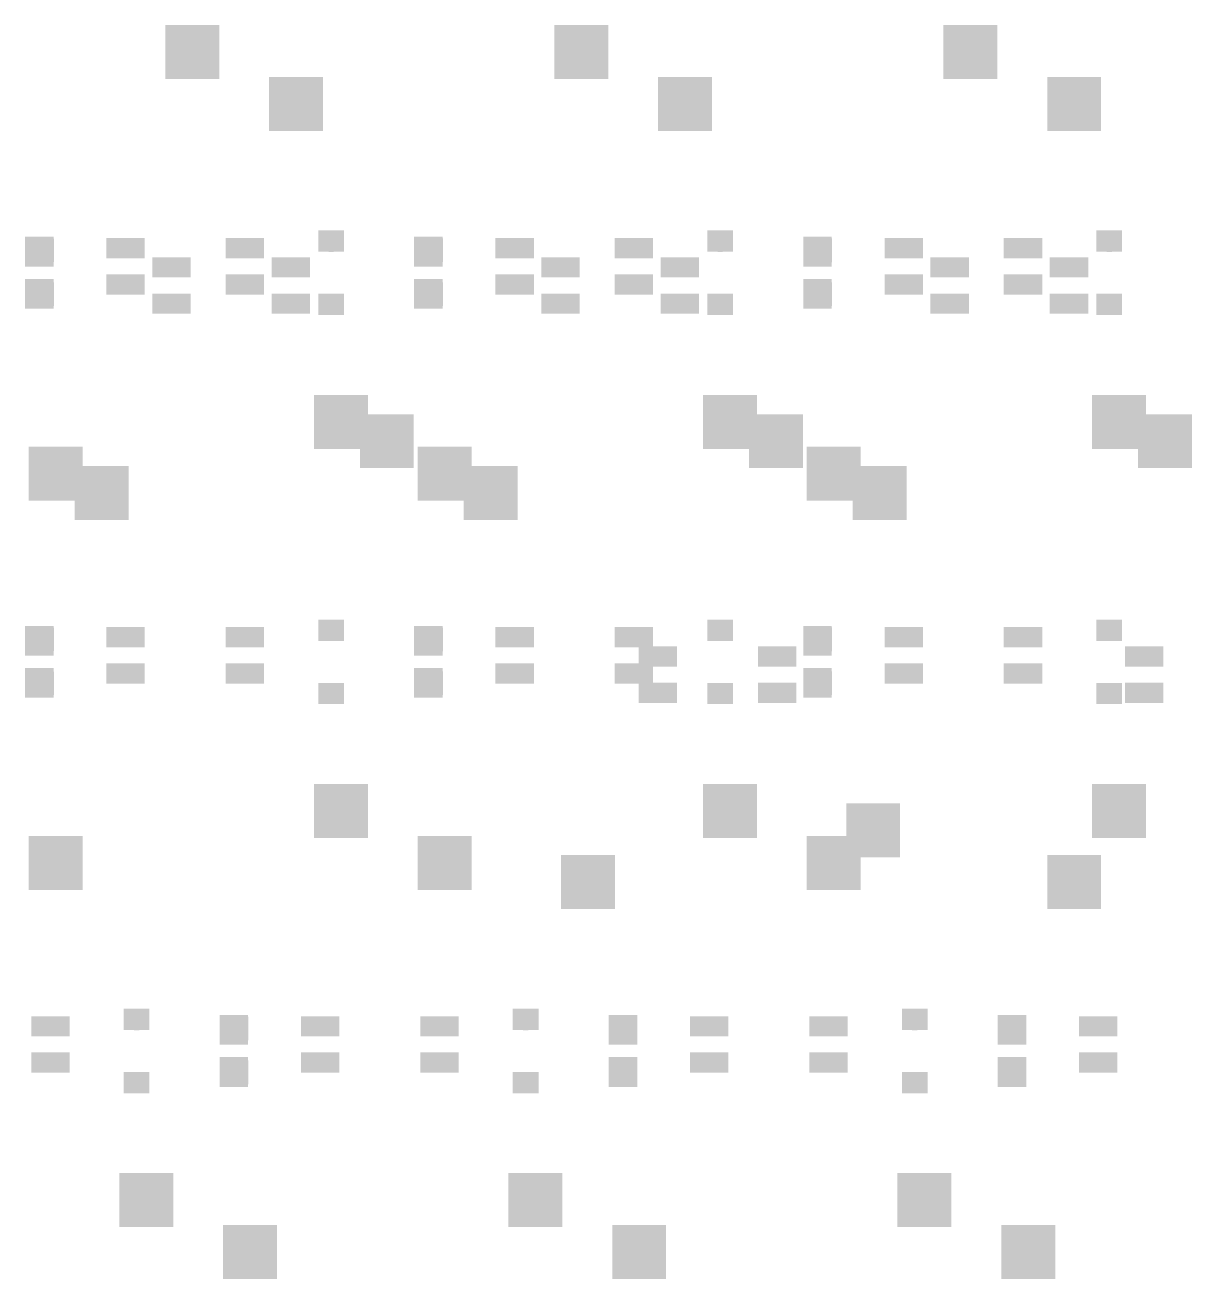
# Model space of a CAD drawing. Extents: x -401 to 1070, y -422 to 1263.
# Drawn here: x 577.6 to 634.8, y -363 to -301.6 of the extents above; entities that cross this region are included whole.
import ezdxf

# ---------------------------------------------------------------- set-up
doc = ezdxf.new("R2010")
doc.units = 0
doc.header["$MEASUREMENT"] = 0
for name, color, linetype, true_color in [('BottomLayer', 5, 'Continuous', 0x0000ff), ('BottomPasteMaskLayer', 7, 'Continuous', 0x800000), ('BottomSolderMaskLayer', 7, 'Continuous', 0xaa00ff), ('Document', 7, 'Continuous', 0xffffff)]:
    doc.layers.add(name, color=color, linetype=linetype, true_color=true_color)

msp = doc.modelspace()

# ---------------------------------------------------------------- hatches: boundary and pattern name
at = {"layer": 'BottomLayer'}
for points in [[(584.548, -301.659), (587.088, -301.659), (587.088, -304.199), (584.548, -304.199)], [(603.598, -301.659), (606.138, -301.659), (606.138, -304.199), (603.598, -304.199)], [(622.648, -301.659), (625.188, -301.659), (625.188, -304.199), (622.648, -304.199)], [(589.628, -304.199), (592.168, -304.199), (592.168, -306.739), (589.628, -306.739)], [(608.678, -304.199), (611.218, -304.199), (611.218, -306.739), (608.678, -306.739)], [(627.729, -304.199), (630.269, -304.199), (630.269, -306.739), (627.729, -306.739)], [(592.016, -311.685), (592.016, -312.685), (593.216, -312.685), (593.216, -311.685)], [(611.066, -311.685), (611.066, -312.685), (612.266, -312.685), (612.266, -311.685)], [(630.116, -311.685), (630.116, -312.685), (631.316, -312.685), (631.316, -311.685)], [(577.653, -313.41), (579.003, -313.41), (579.003, -312), (577.653, -312)], [(581.662, -312.084), (583.44, -312.084), (583.44, -312.973), (581.662, -312.973)], [(587.504, -312.084), (589.282, -312.084), (589.282, -312.973), (587.504, -312.973)], [(596.703, -313.41), (598.053, -313.41), (598.053, -312), (596.703, -312)], [(600.712, -312.084), (602.49, -312.084), (602.49, -312.973), (600.712, -312.973)], [(606.554, -312.084), (608.332, -312.084), (608.332, -312.973), (606.554, -312.973)], [(615.754, -313.41), (617.104, -313.41), (617.104, -312), (615.754, -312)], [(619.762, -312.084), (621.54, -312.084), (621.54, -312.973), (619.762, -312.973)], [(625.604, -312.084), (627.382, -312.084), (627.382, -312.973), (625.604, -312.973)], [(583.913, -313.026), (585.691, -313.026), (585.691, -313.915), (583.913, -313.915)], [(589.755, -313.026), (591.533, -313.026), (591.533, -313.915), (589.755, -313.915)], [(602.963, -313.026), (604.741, -313.026), (604.741, -313.915), (602.963, -313.915)], [(608.805, -313.026), (610.583, -313.026), (610.583, -313.915), (608.805, -313.915)], [(622.014, -313.026), (623.792, -313.026), (623.792, -313.915), (622.014, -313.915)], [(627.856, -313.026), (629.634, -313.026), (629.634, -313.915), (627.856, -313.915)], [(577.653, -314.06), (579.003, -314.06), (579.003, -315.47), (577.653, -315.47)], [(581.662, -313.862), (583.44, -313.862), (583.44, -314.751), (581.662, -314.751)], [(587.504, -313.862), (589.282, -313.862), (589.282, -314.751), (587.504, -314.751)], [(596.703, -314.06), (598.053, -314.06), (598.053, -315.47), (596.703, -315.47)], [(600.712, -313.862), (602.49, -313.862), (602.49, -314.751), (600.712, -314.751)], [(606.554, -313.862), (608.332, -313.862), (608.332, -314.751), (606.554, -314.751)], [(615.754, -314.06), (617.104, -314.06), (617.104, -315.47), (615.754, -315.47)], [(619.762, -313.862), (621.54, -313.862), (621.54, -314.751), (619.762, -314.751)], [(625.604, -313.862), (627.382, -313.862), (627.382, -314.751), (625.604, -314.751)], [(583.913, -314.804), (585.691, -314.804), (585.691, -315.693), (583.913, -315.693)], [(589.755, -314.804), (591.533, -314.804), (591.533, -315.693), (589.755, -315.693)], [(592.016, -314.785), (592.016, -315.785), (593.216, -315.785), (593.216, -314.785)], [(602.963, -314.804), (604.741, -314.804), (604.741, -315.693), (602.963, -315.693)], [(608.805, -314.804), (610.583, -314.804), (610.583, -315.693), (608.805, -315.693)], [(611.066, -314.785), (611.066, -315.785), (612.266, -315.785), (612.266, -314.785)], [(622.014, -314.804), (623.792, -314.804), (623.792, -315.693), (622.014, -315.693)], [(627.856, -314.804), (629.634, -314.804), (629.634, -315.693), (627.856, -315.693)], [(630.116, -314.785), (630.116, -315.785), (631.316, -315.785), (631.316, -314.785)], [(591.822, -319.767), (594.362, -319.767), (594.362, -322.307), (591.822, -322.307)], [(610.872, -319.767), (613.412, -319.767), (613.412, -322.307), (610.872, -322.307)], [(629.922, -319.767), (632.462, -319.767), (632.462, -322.307), (629.922, -322.307)], [(594.073, -320.709), (596.613, -320.709), (596.613, -323.249), (594.073, -323.249)], [(613.123, -320.709), (615.663, -320.709), (615.663, -323.249), (613.123, -323.249)], [(632.174, -320.709), (634.714, -320.709), (634.714, -323.249), (632.174, -323.249)], [(577.852, -322.307), (580.392, -322.307), (580.392, -324.847), (577.852, -324.847)], [(596.902, -322.307), (599.442, -322.307), (599.442, -324.847), (596.902, -324.847)], [(615.952, -322.307), (618.492, -322.307), (618.492, -324.847), (615.952, -324.847)], [(580.103, -323.249), (582.643, -323.249), (582.643, -325.789), (580.103, -325.789)], [(599.153, -323.249), (601.693, -323.249), (601.693, -325.789), (599.153, -325.789)], [(618.204, -323.249), (620.744, -323.249), (620.744, -325.789), (618.204, -325.789)], [(592.016, -330.735), (592.016, -331.735), (593.216, -331.735), (593.216, -330.735)], [(611.066, -330.735), (611.066, -331.735), (612.266, -331.735), (612.266, -330.735)], [(630.116, -330.735), (630.116, -331.735), (631.316, -331.735), (631.316, -330.735)], [(577.653, -332.46), (579.003, -332.46), (579.003, -331.05), (577.653, -331.05)], [(581.662, -331.134), (583.44, -331.134), (583.44, -332.023), (581.662, -332.023)], [(587.504, -331.134), (589.282, -331.134), (589.282, -332.023), (587.504, -332.023)], [(596.703, -332.46), (598.053, -332.46), (598.053, -331.05), (596.703, -331.05)], [(600.712, -331.134), (602.49, -331.134), (602.49, -332.023), (600.712, -332.023)], [(606.554, -331.134), (608.332, -331.134), (608.332, -332.023), (606.554, -332.023)], [(615.754, -332.46), (617.104, -332.46), (617.104, -331.05), (615.754, -331.05)], [(619.762, -331.134), (621.54, -331.134), (621.54, -332.023), (619.762, -332.023)], [(625.604, -331.134), (627.382, -331.134), (627.382, -332.023), (625.604, -332.023)], [(607.726, -332.076), (609.504, -332.076), (609.504, -332.965), (607.726, -332.965)], [(613.568, -332.076), (615.346, -332.076), (615.346, -332.965), (613.568, -332.965)], [(631.539, -332.076), (633.317, -332.076), (633.317, -332.965), (631.539, -332.965)], [(577.653, -333.11), (579.003, -333.11), (579.003, -334.52), (577.653, -334.52)], [(581.662, -332.912), (583.44, -332.912), (583.44, -333.801), (581.662, -333.801)], [(587.504, -332.912), (589.282, -332.912), (589.282, -333.801), (587.504, -333.801)], [(596.703, -333.11), (598.053, -333.11), (598.053, -334.52), (596.703, -334.52)], [(600.712, -332.912), (602.49, -332.912), (602.49, -333.801), (600.712, -333.801)], [(606.554, -332.912), (608.332, -332.912), (608.332, -333.801), (606.554, -333.801)], [(615.754, -333.11), (617.104, -333.11), (617.104, -334.52), (615.754, -334.52)], [(619.762, -332.912), (621.54, -332.912), (621.54, -333.801), (619.762, -333.801)], [(625.604, -332.912), (627.382, -332.912), (627.382, -333.801), (625.604, -333.801)], [(592.016, -333.835), (592.016, -334.835), (593.216, -334.835), (593.216, -333.835)], [(607.726, -333.854), (609.504, -333.854), (609.504, -334.743), (607.726, -334.743)], [(611.066, -333.835), (611.066, -334.835), (612.266, -334.835), (612.266, -333.835)], [(613.568, -333.854), (615.346, -333.854), (615.346, -334.743), (613.568, -334.743)], [(630.116, -333.835), (630.116, -334.835), (631.316, -334.835), (631.316, -333.835)], [(631.539, -333.854), (633.317, -333.854), (633.317, -334.743), (631.539, -334.743)], [(591.822, -338.818), (594.362, -338.818), (594.362, -341.358), (591.822, -341.358)], [(610.872, -338.818), (613.412, -338.818), (613.412, -341.358), (610.872, -341.358)], [(629.922, -338.818), (632.462, -338.818), (632.462, -341.358), (629.922, -341.358)], [(617.886, -339.76), (620.426, -339.76), (620.426, -342.3), (617.886, -342.3)], [(577.852, -341.358), (580.392, -341.358), (580.392, -343.898), (577.852, -343.898)], [(596.902, -341.358), (599.442, -341.358), (599.442, -343.898), (596.902, -343.898)], [(615.952, -341.358), (618.492, -341.358), (618.492, -343.898), (615.952, -343.898)], [(603.916, -342.3), (606.456, -342.3), (606.456, -344.84), (603.916, -344.84)], [(627.729, -342.3), (630.269, -342.3), (630.269, -344.84), (627.729, -344.84)], [(582.49, -349.786), (582.49, -350.786), (583.69, -350.786), (583.69, -349.786)], [(601.541, -349.786), (601.541, -350.786), (602.741, -350.786), (602.741, -349.786)], [(620.591, -349.786), (620.591, -350.786), (621.791, -350.786), (621.791, -349.786)], [(577.978, -350.185), (579.756, -350.185), (579.756, -351.074), (577.978, -351.074)], [(587.178, -351.511), (588.528, -351.511), (588.528, -350.101), (587.178, -350.101)], [(591.187, -350.185), (592.965, -350.185), (592.965, -351.074), (591.187, -351.074)], [(597.029, -350.185), (598.807, -350.185), (598.807, -351.074), (597.029, -351.074)], [(606.228, -351.511), (607.578, -351.511), (607.578, -350.101), (606.228, -350.101)], [(610.237, -350.185), (612.015, -350.185), (612.015, -351.074), (610.237, -351.074)], [(616.079, -350.185), (617.857, -350.185), (617.857, -351.074), (616.079, -351.074)], [(625.279, -351.511), (626.629, -351.511), (626.629, -350.101), (625.279, -350.101)], [(629.288, -350.185), (631.066, -350.185), (631.066, -351.074), (629.288, -351.074)], [(577.978, -351.963), (579.756, -351.963), (579.756, -352.852), (577.978, -352.852)], [(587.178, -352.161), (588.528, -352.161), (588.528, -353.571), (587.178, -353.571)], [(591.187, -351.963), (592.965, -351.963), (592.965, -352.852), (591.187, -352.852)], [(597.029, -351.963), (598.807, -351.963), (598.807, -352.852), (597.029, -352.852)], [(606.228, -352.161), (607.578, -352.161), (607.578, -353.571), (606.228, -353.571)], [(610.237, -351.963), (612.015, -351.963), (612.015, -352.852), (610.237, -352.852)], [(616.079, -351.963), (617.857, -351.963), (617.857, -352.852), (616.079, -352.852)], [(625.279, -352.161), (626.629, -352.161), (626.629, -353.571), (625.279, -353.571)], [(629.288, -351.963), (631.066, -351.963), (631.066, -352.852), (629.288, -352.852)], [(582.49, -352.886), (582.49, -353.886), (583.69, -353.886), (583.69, -352.886)], [(601.541, -352.886), (601.541, -353.886), (602.741, -353.886), (602.741, -352.886)], [(620.591, -352.886), (620.591, -353.886), (621.791, -353.886), (621.791, -352.886)], [(582.296, -357.868), (584.836, -357.868), (584.836, -360.408), (582.296, -360.408)], [(601.347, -357.868), (603.887, -357.868), (603.887, -360.408), (601.347, -360.408)], [(620.397, -357.868), (622.937, -357.868), (622.937, -360.408), (620.397, -360.408)], [(587.377, -360.408), (589.917, -360.408), (589.917, -362.948), (587.377, -362.948)], [(606.427, -360.408), (608.967, -360.408), (608.967, -362.948), (606.427, -362.948)], [(625.478, -360.408), (628.018, -360.408), (628.018, -362.948), (625.478, -362.948)]]:
    msp.add_hatch(color=256, dxfattribs=at).paths.add_polyline_path(points)
at = {"layer": 'BottomPasteMaskLayer'}
for points in [[(584.548, -301.659), (587.088, -301.659), (587.088, -304.199), (584.548, -304.199)], [(603.598, -301.659), (606.138, -301.659), (606.138, -304.199), (603.598, -304.199)], [(622.648, -301.659), (625.188, -301.659), (625.188, -304.199), (622.648, -304.199)], [(589.628, -304.199), (592.168, -304.199), (592.168, -306.739), (589.628, -306.739)], [(608.678, -304.199), (611.218, -304.199), (611.218, -306.739), (608.678, -306.739)], [(627.729, -304.199), (630.269, -304.199), (630.269, -306.739), (627.729, -306.739)], [(592.016, -311.685), (592.016, -312.685), (593.216, -312.685), (593.216, -311.685)], [(611.066, -311.685), (611.066, -312.685), (612.266, -312.685), (612.266, -311.685)], [(630.116, -311.685), (630.116, -312.685), (631.316, -312.685), (631.316, -311.685)], [(577.708, -313.26), (578.128, -313.26), (578.128, -312.815), (578.578, -312.815), (578.578, -313.255), (578.988, -313.26), (579.038, -313.21), (579.038, -312.06), (578.988, -312.01), (577.708, -312.01), (577.658, -312.06), (577.658, -313.21)], [(581.662, -312.084), (583.44, -312.084), (583.44, -312.973), (581.662, -312.973)], [(587.504, -312.084), (589.282, -312.084), (589.282, -312.973), (587.504, -312.973)], [(596.758, -313.26), (597.178, -313.26), (597.178, -312.815), (597.628, -312.815), (597.628, -313.255), (598.038, -313.26), (598.088, -313.21), (598.088, -312.06), (598.038, -312.01), (596.758, -312.01), (596.708, -312.06), (596.708, -313.21)], [(600.712, -312.084), (602.49, -312.084), (602.49, -312.973), (600.712, -312.973)], [(606.554, -312.084), (608.332, -312.084), (608.332, -312.973), (606.554, -312.973)], [(615.809, -313.26), (616.229, -313.26), (616.229, -312.815), (616.679, -312.815), (616.679, -313.255), (617.089, -313.26), (617.139, -313.21), (617.139, -312.06), (617.089, -312.01), (615.809, -312.01), (615.759, -312.06), (615.759, -313.21)], [(619.762, -312.084), (621.54, -312.084), (621.54, -312.973), (619.762, -312.973)], [(625.604, -312.084), (627.382, -312.084), (627.382, -312.973), (625.604, -312.973)], [(583.913, -313.026), (585.691, -313.026), (585.691, -313.915), (583.913, -313.915)], [(589.755, -313.026), (591.533, -313.026), (591.533, -313.915), (589.755, -313.915)], [(602.963, -313.026), (604.741, -313.026), (604.741, -313.915), (602.963, -313.915)], [(608.805, -313.026), (610.583, -313.026), (610.583, -313.915), (608.805, -313.915)], [(622.014, -313.026), (623.792, -313.026), (623.792, -313.915), (622.014, -313.915)], [(627.856, -313.026), (629.634, -313.026), (629.634, -313.915), (627.856, -313.915)], [(577.708, -315.41), (578.988, -315.41), (579.038, -315.36), (579.038, -314.21), (578.988, -314.16), (578.578, -314.155), (578.578, -314.605), (578.128, -314.605), (578.128, -314.165), (577.708, -314.16), (577.658, -314.21), (577.658, -315.36)], [(581.662, -313.862), (583.44, -313.862), (583.44, -314.751), (581.662, -314.751)], [(587.504, -313.862), (589.282, -313.862), (589.282, -314.751), (587.504, -314.751)], [(596.758, -315.41), (598.038, -315.41), (598.088, -315.36), (598.088, -314.21), (598.038, -314.16), (597.628, -314.155), (597.628, -314.605), (597.178, -314.605), (597.178, -314.165), (596.758, -314.16), (596.708, -314.21), (596.708, -315.36)], [(600.712, -313.862), (602.49, -313.862), (602.49, -314.751), (600.712, -314.751)], [(606.554, -313.862), (608.332, -313.862), (608.332, -314.751), (606.554, -314.751)], [(615.809, -315.41), (617.089, -315.41), (617.139, -315.36), (617.139, -314.21), (617.089, -314.16), (616.679, -314.155), (616.679, -314.605), (616.229, -314.605), (616.229, -314.165), (615.809, -314.16), (615.759, -314.21), (615.759, -315.36)], [(619.762, -313.862), (621.54, -313.862), (621.54, -314.751), (619.762, -314.751)], [(625.604, -313.862), (627.382, -313.862), (627.382, -314.751), (625.604, -314.751)], [(583.913, -314.804), (585.691, -314.804), (585.691, -315.693), (583.913, -315.693)], [(589.755, -314.804), (591.533, -314.804), (591.533, -315.693), (589.755, -315.693)], [(592.016, -314.785), (592.016, -315.785), (593.216, -315.785), (593.216, -314.785)], [(602.963, -314.804), (604.741, -314.804), (604.741, -315.693), (602.963, -315.693)], [(608.805, -314.804), (610.583, -314.804), (610.583, -315.693), (608.805, -315.693)], [(611.066, -314.785), (611.066, -315.785), (612.266, -315.785), (612.266, -314.785)], [(622.014, -314.804), (623.792, -314.804), (623.792, -315.693), (622.014, -315.693)], [(627.856, -314.804), (629.634, -314.804), (629.634, -315.693), (627.856, -315.693)], [(630.116, -314.785), (630.116, -315.785), (631.316, -315.785), (631.316, -314.785)], [(591.822, -319.767), (594.362, -319.767), (594.362, -322.307), (591.822, -322.307)], [(610.872, -319.767), (613.412, -319.767), (613.412, -322.307), (610.872, -322.307)], [(629.922, -319.767), (632.462, -319.767), (632.462, -322.307), (629.922, -322.307)], [(594.073, -320.709), (596.613, -320.709), (596.613, -323.249), (594.073, -323.249)], [(613.123, -320.709), (615.663, -320.709), (615.663, -323.249), (613.123, -323.249)], [(632.174, -320.709), (634.714, -320.709), (634.714, -323.249), (632.174, -323.249)], [(577.852, -322.307), (580.392, -322.307), (580.392, -324.847), (577.852, -324.847)], [(596.902, -322.307), (599.442, -322.307), (599.442, -324.847), (596.902, -324.847)], [(615.952, -322.307), (618.492, -322.307), (618.492, -324.847), (615.952, -324.847)], [(580.103, -323.249), (582.643, -323.249), (582.643, -325.789), (580.103, -325.789)], [(599.153, -323.249), (601.693, -323.249), (601.693, -325.789), (599.153, -325.789)], [(618.204, -323.249), (620.744, -323.249), (620.744, -325.789), (618.204, -325.789)], [(592.016, -330.735), (592.016, -331.735), (593.216, -331.735), (593.216, -330.735)], [(611.066, -330.735), (611.066, -331.735), (612.266, -331.735), (612.266, -330.735)], [(630.116, -330.735), (630.116, -331.735), (631.316, -331.735), (631.316, -330.735)], [(577.708, -332.31), (578.128, -332.31), (578.128, -331.865), (578.578, -331.865), (578.578, -332.305), (578.988, -332.31), (579.038, -332.26), (579.038, -331.11), (578.988, -331.06), (577.708, -331.06), (577.658, -331.11), (577.658, -332.26)], [(581.662, -331.134), (583.44, -331.134), (583.44, -332.023), (581.662, -332.023)], [(587.504, -331.134), (589.282, -331.134), (589.282, -332.023), (587.504, -332.023)], [(596.758, -332.31), (597.178, -332.31), (597.178, -331.865), (597.628, -331.865), (597.628, -332.305), (598.038, -332.31), (598.088, -332.26), (598.088, -331.11), (598.038, -331.06), (596.758, -331.06), (596.708, -331.11), (596.708, -332.26)], [(600.712, -331.134), (602.49, -331.134), (602.49, -332.023), (600.712, -332.023)], [(606.554, -331.134), (608.332, -331.134), (608.332, -332.023), (606.554, -332.023)], [(615.809, -332.31), (616.229, -332.31), (616.229, -331.865), (616.679, -331.865), (616.679, -332.305), (617.089, -332.31), (617.139, -332.26), (617.139, -331.11), (617.089, -331.06), (615.809, -331.06), (615.759, -331.11), (615.759, -332.26)], [(619.762, -331.134), (621.54, -331.134), (621.54, -332.023), (619.762, -332.023)], [(625.604, -331.134), (627.382, -331.134), (627.382, -332.023), (625.604, -332.023)], [(607.726, -332.076), (609.504, -332.076), (609.504, -332.965), (607.726, -332.965)], [(613.568, -332.076), (615.346, -332.076), (615.346, -332.965), (613.568, -332.965)], [(631.539, -332.076), (633.317, -332.076), (633.317, -332.965), (631.539, -332.965)], [(577.708, -334.46), (578.988, -334.46), (579.038, -334.41), (579.038, -333.26), (578.988, -333.21), (578.578, -333.205), (578.578, -333.655), (578.128, -333.655), (578.128, -333.215), (577.708, -333.21), (577.658, -333.26), (577.658, -334.41)], [(581.662, -332.912), (583.44, -332.912), (583.44, -333.801), (581.662, -333.801)], [(587.504, -332.912), (589.282, -332.912), (589.282, -333.801), (587.504, -333.801)], [(596.758, -334.46), (598.038, -334.46), (598.088, -334.41), (598.088, -333.26), (598.038, -333.21), (597.628, -333.205), (597.628, -333.655), (597.178, -333.655), (597.178, -333.215), (596.758, -333.21), (596.708, -333.26), (596.708, -334.41)], [(600.712, -332.912), (602.49, -332.912), (602.49, -333.801), (600.712, -333.801)], [(606.554, -332.912), (608.332, -332.912), (608.332, -333.801), (606.554, -333.801)], [(615.809, -334.46), (617.089, -334.46), (617.139, -334.41), (617.139, -333.26), (617.089, -333.21), (616.679, -333.205), (616.679, -333.655), (616.229, -333.655), (616.229, -333.215), (615.809, -333.21), (615.759, -333.26), (615.759, -334.41)], [(619.762, -332.912), (621.54, -332.912), (621.54, -333.801), (619.762, -333.801)], [(625.604, -332.912), (627.382, -332.912), (627.382, -333.801), (625.604, -333.801)], [(592.016, -333.835), (592.016, -334.835), (593.216, -334.835), (593.216, -333.835)], [(607.726, -333.854), (609.504, -333.854), (609.504, -334.743), (607.726, -334.743)], [(611.066, -333.835), (611.066, -334.835), (612.266, -334.835), (612.266, -333.835)], [(613.568, -333.854), (615.346, -333.854), (615.346, -334.743), (613.568, -334.743)], [(630.116, -333.835), (630.116, -334.835), (631.316, -334.835), (631.316, -333.835)], [(631.539, -333.854), (633.317, -333.854), (633.317, -334.743), (631.539, -334.743)], [(591.822, -338.818), (594.362, -338.818), (594.362, -341.358), (591.822, -341.358)], [(610.872, -338.818), (613.412, -338.818), (613.412, -341.358), (610.872, -341.358)], [(629.922, -338.818), (632.462, -338.818), (632.462, -341.358), (629.922, -341.358)], [(617.886, -339.76), (620.426, -339.76), (620.426, -342.3), (617.886, -342.3)], [(577.852, -341.358), (580.392, -341.358), (580.392, -343.898), (577.852, -343.898)], [(596.902, -341.358), (599.442, -341.358), (599.442, -343.898), (596.902, -343.898)], [(615.952, -341.358), (618.492, -341.358), (618.492, -343.898), (615.952, -343.898)], [(603.916, -342.3), (606.456, -342.3), (606.456, -344.84), (603.916, -344.84)], [(627.729, -342.3), (630.269, -342.3), (630.269, -344.84), (627.729, -344.84)], [(582.49, -349.786), (582.49, -350.786), (583.69, -350.786), (583.69, -349.786)], [(601.541, -349.786), (601.541, -350.786), (602.741, -350.786), (602.741, -349.786)], [(620.591, -349.786), (620.591, -350.786), (621.791, -350.786), (621.791, -349.786)], [(577.978, -350.185), (579.756, -350.185), (579.756, -351.074), (577.978, -351.074)], [(587.233, -351.361), (587.653, -351.361), (587.653, -350.916), (588.103, -350.916), (588.103, -351.356), (588.513, -351.361), (588.563, -351.311), (588.563, -350.161), (588.513, -350.111), (587.233, -350.111), (587.183, -350.161), (587.183, -351.311)], [(591.187, -350.185), (592.965, -350.185), (592.965, -351.074), (591.187, -351.074)], [(597.029, -350.185), (598.807, -350.185), (598.807, -351.074), (597.029, -351.074)], [(606.283, -351.361), (606.703, -351.361), (606.703, -350.916), (607.153, -350.916), (607.153, -351.356), (607.563, -351.361), (607.613, -351.311), (607.613, -350.161), (607.563, -350.111), (606.283, -350.111), (606.233, -350.161), (606.233, -351.311)], [(610.237, -350.185), (612.015, -350.185), (612.015, -351.074), (610.237, -351.074)], [(616.079, -350.185), (617.857, -350.185), (617.857, -351.074), (616.079, -351.074)], [(625.334, -351.361), (625.754, -351.361), (625.754, -350.916), (626.204, -350.916), (626.204, -351.356), (626.614, -351.361), (626.664, -351.311), (626.664, -350.161), (626.614, -350.111), (625.334, -350.111), (625.284, -350.161), (625.284, -351.311)], [(629.288, -350.185), (631.066, -350.185), (631.066, -351.074), (629.288, -351.074)], [(577.978, -351.963), (579.756, -351.963), (579.756, -352.852), (577.978, -352.852)], [(587.233, -353.511), (588.513, -353.511), (588.563, -353.461), (588.563, -352.311), (588.513, -352.261), (588.103, -352.256), (588.103, -352.706), (587.653, -352.706), (587.653, -352.266), (587.233, -352.261), (587.183, -352.311), (587.183, -353.461)], [(591.187, -351.963), (592.965, -351.963), (592.965, -352.852), (591.187, -352.852)], [(597.029, -351.963), (598.807, -351.963), (598.807, -352.852), (597.029, -352.852)], [(606.283, -353.511), (607.563, -353.511), (607.613, -353.461), (607.613, -352.311), (607.563, -352.261), (607.153, -352.256), (607.153, -352.706), (606.703, -352.706), (606.703, -352.266), (606.283, -352.261), (606.233, -352.311), (606.233, -353.461)], [(610.237, -351.963), (612.015, -351.963), (612.015, -352.852), (610.237, -352.852)], [(616.079, -351.963), (617.857, -351.963), (617.857, -352.852), (616.079, -352.852)], [(625.334, -353.511), (626.614, -353.511), (626.664, -353.461), (626.664, -352.311), (626.614, -352.261), (626.204, -352.256), (626.204, -352.706), (625.754, -352.706), (625.754, -352.266), (625.334, -352.261), (625.284, -352.311), (625.284, -353.461)], [(629.288, -351.963), (631.066, -351.963), (631.066, -352.852), (629.288, -352.852)], [(582.49, -352.886), (582.49, -353.886), (583.69, -353.886), (583.69, -352.886)], [(601.541, -352.886), (601.541, -353.886), (602.741, -353.886), (602.741, -352.886)], [(620.591, -352.886), (620.591, -353.886), (621.791, -353.886), (621.791, -352.886)], [(582.296, -357.868), (584.836, -357.868), (584.836, -360.408), (582.296, -360.408)], [(601.347, -357.868), (603.887, -357.868), (603.887, -360.408), (601.347, -360.408)], [(620.397, -357.868), (622.937, -357.868), (622.937, -360.408), (620.397, -360.408)], [(587.377, -360.408), (589.917, -360.408), (589.917, -362.948), (587.377, -362.948)], [(606.427, -360.408), (608.967, -360.408), (608.967, -362.948), (606.427, -362.948)], [(625.478, -360.408), (628.018, -360.408), (628.018, -362.948), (625.478, -362.948)]]:
    msp.add_hatch(color=256, dxfattribs=at).paths.add_polyline_path(points)
at = {"layer": 'BottomSolderMaskLayer'}
for points in [[(584.497, -301.608), (587.138, -301.608), (587.138, -304.25), (584.497, -304.25)], [(603.547, -301.608), (606.189, -301.608), (606.189, -304.25), (603.547, -304.25)], [(622.598, -301.608), (625.239, -301.608), (625.239, -304.25), (622.598, -304.25)], [(589.577, -304.148), (592.219, -304.148), (592.219, -306.79), (589.577, -306.79)], [(608.628, -304.148), (611.269, -304.148), (611.269, -306.79), (608.628, -306.79)], [(627.678, -304.148), (630.32, -304.148), (630.32, -306.79), (627.678, -306.79)], [(591.985, -311.664), (591.985, -312.706), (593.246, -312.706), (593.246, -311.664)], [(611.035, -311.664), (611.035, -312.706), (612.296, -312.706), (612.296, -311.664)], [(630.086, -311.664), (630.086, -312.706), (631.347, -312.706), (631.347, -311.664)], [(577.628, -313.436), (579.027, -313.436), (579.027, -311.973), (577.628, -311.973)], [(581.611, -312.033), (583.49, -312.033), (583.49, -313.024), (581.611, -313.024)], [(587.453, -312.033), (589.332, -312.033), (589.332, -313.024), (587.453, -313.024)], [(596.679, -313.436), (598.077, -313.436), (598.077, -311.973), (596.679, -311.973)], [(600.661, -312.033), (602.541, -312.033), (602.541, -313.024), (600.661, -313.024)], [(606.503, -312.033), (608.383, -312.033), (608.383, -313.024), (606.503, -313.024)], [(615.729, -313.436), (617.128, -313.436), (617.128, -311.973), (615.729, -311.973)], [(619.712, -312.033), (621.591, -312.033), (621.591, -313.024), (619.712, -313.024)], [(625.554, -312.033), (627.433, -312.033), (627.433, -313.024), (625.554, -313.024)], [(583.862, -312.975), (585.742, -312.975), (585.742, -313.966), (583.862, -313.966)], [(589.704, -312.975), (591.584, -312.975), (591.584, -313.966), (589.704, -313.966)], [(602.912, -312.975), (604.792, -312.975), (604.792, -313.966), (602.912, -313.966)], [(608.754, -312.975), (610.634, -312.975), (610.634, -313.966), (608.754, -313.966)], [(621.963, -312.975), (623.842, -312.975), (623.842, -313.966), (621.963, -313.966)], [(627.805, -312.975), (629.684, -312.975), (629.684, -313.966), (627.805, -313.966)], [(577.628, -314.033), (579.027, -314.033), (579.027, -315.496), (577.628, -315.496)], [(581.611, -313.811), (583.49, -313.811), (583.49, -314.802), (581.611, -314.802)], [(587.453, -313.811), (589.332, -313.811), (589.332, -314.802), (587.453, -314.802)], [(596.679, -314.033), (598.077, -314.033), (598.077, -315.496), (596.679, -315.496)], [(600.661, -313.811), (602.541, -313.811), (602.541, -314.802), (600.661, -314.802)], [(606.503, -313.811), (608.383, -313.811), (608.383, -314.802), (606.503, -314.802)], [(615.729, -314.033), (617.128, -314.033), (617.128, -315.496), (615.729, -315.496)], [(619.712, -313.811), (621.591, -313.811), (621.591, -314.802), (619.712, -314.802)], [(625.554, -313.811), (627.433, -313.811), (627.433, -314.802), (625.554, -314.802)], [(583.862, -314.753), (585.742, -314.753), (585.742, -315.744), (583.862, -315.744)], [(589.704, -314.753), (591.584, -314.753), (591.584, -315.744), (589.704, -315.744)], [(591.985, -314.764), (591.985, -315.806), (593.246, -315.806), (593.246, -314.764)], [(602.912, -314.753), (604.792, -314.753), (604.792, -315.744), (602.912, -315.744)], [(608.754, -314.753), (610.634, -314.753), (610.634, -315.744), (608.754, -315.744)], [(611.035, -314.764), (611.035, -315.806), (612.296, -315.806), (612.296, -314.764)], [(621.963, -314.753), (623.842, -314.753), (623.842, -315.744), (621.963, -315.744)], [(627.805, -314.753), (629.684, -314.753), (629.684, -315.744), (627.805, -315.744)], [(630.086, -314.764), (630.086, -315.806), (631.347, -315.806), (631.347, -314.764)], [(591.771, -319.717), (594.412, -319.717), (594.412, -322.358), (591.771, -322.358)], [(610.821, -319.717), (613.463, -319.717), (613.463, -322.358), (610.821, -322.358)], [(629.872, -319.717), (632.513, -319.717), (632.513, -322.358), (629.872, -322.358)], [(594.022, -320.659), (596.664, -320.659), (596.664, -323.3), (594.022, -323.3)], [(613.072, -320.659), (615.714, -320.659), (615.714, -323.3), (613.072, -323.3)], [(632.123, -320.659), (634.764, -320.659), (634.764, -323.3), (632.123, -323.3)], [(577.801, -322.257), (580.442, -322.257), (580.442, -324.898), (577.801, -324.898)], [(596.851, -322.257), (599.493, -322.257), (599.493, -324.898), (596.851, -324.898)], [(615.902, -322.257), (618.543, -322.257), (618.543, -324.898), (615.902, -324.898)], [(580.052, -323.199), (582.694, -323.199), (582.694, -325.84), (580.052, -325.84)], [(599.102, -323.199), (601.744, -323.199), (601.744, -325.84), (599.102, -325.84)], [(618.153, -323.199), (620.794, -323.199), (620.794, -325.84), (618.153, -325.84)], [(591.985, -330.714), (591.985, -331.757), (593.246, -331.757), (593.246, -330.714)], [(611.035, -330.714), (611.035, -331.757), (612.296, -331.757), (612.296, -330.714)], [(630.086, -330.714), (630.086, -331.757), (631.347, -331.757), (631.347, -330.714)], [(577.628, -332.487), (579.027, -332.487), (579.027, -331.024), (577.628, -331.024)], [(581.611, -331.084), (583.49, -331.084), (583.49, -332.074), (581.611, -332.074)], [(587.453, -331.084), (589.332, -331.084), (589.332, -332.074), (587.453, -332.074)], [(596.679, -332.487), (598.077, -332.487), (598.077, -331.024), (596.679, -331.024)], [(600.661, -331.084), (602.541, -331.084), (602.541, -332.074), (600.661, -332.074)], [(606.503, -331.084), (608.383, -331.084), (608.383, -332.074), (606.503, -332.074)], [(615.729, -332.487), (617.128, -332.487), (617.128, -331.024), (615.729, -331.024)], [(619.712, -331.084), (621.591, -331.084), (621.591, -332.074), (619.712, -332.074)], [(625.554, -331.084), (627.433, -331.084), (627.433, -332.074), (625.554, -332.074)], [(607.675, -332.025), (609.555, -332.025), (609.555, -333.016), (607.675, -333.016)], [(613.517, -332.025), (615.397, -332.025), (615.397, -333.016), (613.517, -333.016)], [(631.488, -332.025), (633.368, -332.025), (633.368, -333.016), (631.488, -333.016)], [(577.628, -333.084), (579.027, -333.084), (579.027, -334.547), (577.628, -334.547)], [(581.611, -332.862), (583.49, -332.862), (583.49, -333.852), (581.611, -333.852)], [(587.453, -332.862), (589.332, -332.862), (589.332, -333.852), (587.453, -333.852)], [(596.679, -333.084), (598.077, -333.084), (598.077, -334.547), (596.679, -334.547)], [(600.661, -332.862), (602.541, -332.862), (602.541, -333.852), (600.661, -333.852)], [(606.503, -332.862), (608.383, -332.862), (608.383, -333.852), (606.503, -333.852)], [(615.729, -333.084), (617.128, -333.084), (617.128, -334.547), (615.729, -334.547)], [(619.712, -332.862), (621.591, -332.862), (621.591, -333.852), (619.712, -333.852)], [(625.554, -332.862), (627.433, -332.862), (627.433, -333.852), (625.554, -333.852)], [(591.985, -333.814), (591.985, -334.856), (593.246, -334.856), (593.246, -333.814)], [(607.675, -333.803), (609.555, -333.803), (609.555, -334.794), (607.675, -334.794)], [(611.035, -333.814), (611.035, -334.856), (612.296, -334.856), (612.296, -333.814)], [(613.517, -333.803), (615.397, -333.803), (615.397, -334.794), (613.517, -334.794)], [(630.086, -333.814), (630.086, -334.856), (631.347, -334.856), (631.347, -333.814)], [(631.488, -333.803), (633.368, -333.803), (633.368, -334.794), (631.488, -334.794)], [(591.771, -338.767), (594.412, -338.767), (594.412, -341.409), (591.771, -341.409)], [(610.821, -338.767), (613.463, -338.767), (613.463, -341.409), (610.821, -341.409)], [(629.872, -338.767), (632.513, -338.767), (632.513, -341.409), (629.872, -341.409)], [(617.835, -339.709), (620.477, -339.709), (620.477, -342.351), (617.835, -342.351)], [(577.801, -341.307), (580.442, -341.307), (580.442, -343.949), (577.801, -343.949)], [(596.851, -341.307), (599.493, -341.307), (599.493, -343.949), (596.851, -343.949)], [(615.902, -341.307), (618.543, -341.307), (618.543, -343.949), (615.902, -343.949)], [(603.865, -342.249), (606.507, -342.249), (606.507, -344.891), (603.865, -344.891)], [(627.678, -342.249), (630.32, -342.249), (630.32, -344.891), (627.678, -344.891)], [(582.46, -349.765), (582.46, -350.807), (583.721, -350.807), (583.721, -349.765)], [(601.51, -349.765), (601.51, -350.807), (602.771, -350.807), (602.771, -349.765)], [(620.561, -349.765), (620.561, -350.807), (621.822, -350.807), (621.822, -349.765)], [(577.928, -350.134), (579.807, -350.134), (579.807, -351.125), (577.928, -351.125)], [(587.154, -351.537), (588.552, -351.537), (588.552, -350.074), (587.154, -350.074)], [(591.136, -350.134), (593.016, -350.134), (593.016, -351.125), (591.136, -351.125)], [(596.978, -350.134), (598.858, -350.134), (598.858, -351.125), (596.978, -351.125)], [(606.204, -351.537), (607.603, -351.537), (607.603, -350.074), (606.204, -350.074)], [(610.186, -350.134), (612.066, -350.134), (612.066, -351.125), (610.186, -351.125)], [(616.028, -350.134), (617.908, -350.134), (617.908, -351.125), (616.028, -351.125)], [(625.254, -351.537), (626.653, -351.537), (626.653, -350.074), (625.254, -350.074)], [(629.237, -350.134), (631.116, -350.134), (631.116, -351.125), (629.237, -351.125)], [(577.928, -351.912), (579.807, -351.912), (579.807, -352.903), (577.928, -352.903)], [(587.154, -352.134), (588.552, -352.134), (588.552, -353.597), (587.154, -353.597)], [(591.136, -351.912), (593.016, -351.912), (593.016, -352.903), (591.136, -352.903)], [(596.978, -351.912), (598.858, -351.912), (598.858, -352.903), (596.978, -352.903)], [(606.204, -352.134), (607.603, -352.134), (607.603, -353.597), (606.204, -353.597)], [(610.186, -351.912), (612.066, -351.912), (612.066, -352.903), (610.186, -352.903)], [(616.028, -351.912), (617.908, -351.912), (617.908, -352.903), (616.028, -352.903)], [(625.254, -352.134), (626.653, -352.134), (626.653, -353.597), (625.254, -353.597)], [(629.237, -351.912), (631.116, -351.912), (631.116, -352.903), (629.237, -352.903)], [(582.46, -352.864), (582.46, -353.907), (583.721, -353.907), (583.721, -352.864)], [(601.51, -352.864), (601.51, -353.907), (602.771, -353.907), (602.771, -352.864)], [(620.561, -352.864), (620.561, -353.907), (621.822, -353.907), (621.822, -352.864)], [(582.246, -357.817), (584.887, -357.817), (584.887, -360.459), (582.246, -360.459)], [(601.296, -357.817), (603.938, -357.817), (603.938, -360.459), (601.296, -360.459)], [(620.346, -357.817), (622.988, -357.817), (622.988, -360.459), (620.346, -360.459)], [(587.326, -360.357), (589.968, -360.357), (589.968, -362.999), (587.326, -362.999)], [(606.376, -360.357), (609.018, -360.357), (609.018, -362.999), (606.376, -362.999)], [(625.427, -360.357), (628.068, -360.357), (628.068, -362.999), (625.427, -362.999)]]:
    msp.add_hatch(color=256, dxfattribs=at).paths.add_polyline_path(points)
at = {"layer": 'Document'}
for points in [[(592.489, -311.83), (592.489, -312.719), (592.743, -312.719), (592.743, -311.83)], [(611.539, -311.83), (611.539, -312.719), (611.793, -312.719), (611.793, -311.83)], [(630.589, -311.83), (630.589, -312.719), (630.843, -312.719), (630.843, -311.83)], [(592.489, -314.878), (592.489, -315.767), (592.743, -315.767), (592.743, -314.878)], [(611.539, -314.878), (611.539, -315.767), (611.793, -315.767), (611.793, -314.878)], [(630.589, -314.878), (630.589, -315.767), (630.843, -315.767), (630.843, -314.878)], [(593.052, -315.206), (592.163, -315.206), (592.163, -315.46), (593.052, -315.46)], [(612.102, -315.206), (611.213, -315.206), (611.213, -315.46), (612.102, -315.46)], [(631.153, -315.206), (630.264, -315.206), (630.264, -315.46), (631.153, -315.46)], [(592.489, -330.88), (592.489, -331.769), (592.743, -331.769), (592.743, -330.88)], [(611.539, -330.88), (611.539, -331.769), (611.793, -331.769), (611.793, -330.88)], [(630.589, -330.88), (630.589, -331.769), (630.843, -331.769), (630.843, -330.88)], [(592.489, -333.928), (592.489, -334.817), (592.743, -334.817), (592.743, -333.928)], [(611.539, -333.928), (611.539, -334.817), (611.793, -334.817), (611.793, -333.928)], [(630.589, -333.928), (630.589, -334.817), (630.843, -334.817), (630.843, -333.928)], [(593.052, -334.257), (592.163, -334.257), (592.163, -334.511), (593.052, -334.511)], [(612.102, -334.257), (611.213, -334.257), (611.213, -334.511), (612.102, -334.511)], [(631.153, -334.257), (630.264, -334.257), (630.264, -334.511), (631.153, -334.511)], [(582.963, -349.931), (582.963, -350.82), (583.217, -350.82), (583.217, -349.931)], [(602.014, -349.931), (602.014, -350.82), (602.268, -350.82), (602.268, -349.931)], [(621.064, -349.931), (621.064, -350.82), (621.318, -350.82), (621.318, -349.931)], [(582.963, -352.979), (582.963, -353.868), (583.217, -353.868), (583.217, -352.979)], [(602.014, -352.979), (602.014, -353.868), (602.268, -353.868), (602.268, -352.979)], [(621.064, -352.979), (621.064, -353.868), (621.318, -353.868), (621.318, -352.979)], [(583.527, -353.307), (582.638, -353.307), (582.638, -353.561), (583.527, -353.561)], [(602.577, -353.307), (601.688, -353.307), (601.688, -353.561), (602.577, -353.561)], [(621.628, -353.307), (620.739, -353.307), (620.739, -353.561), (621.628, -353.561)]]:
    msp.add_hatch(color=256, dxfattribs=at).paths.add_polyline_path(points)

doc.saveas('drawing.dxf')
